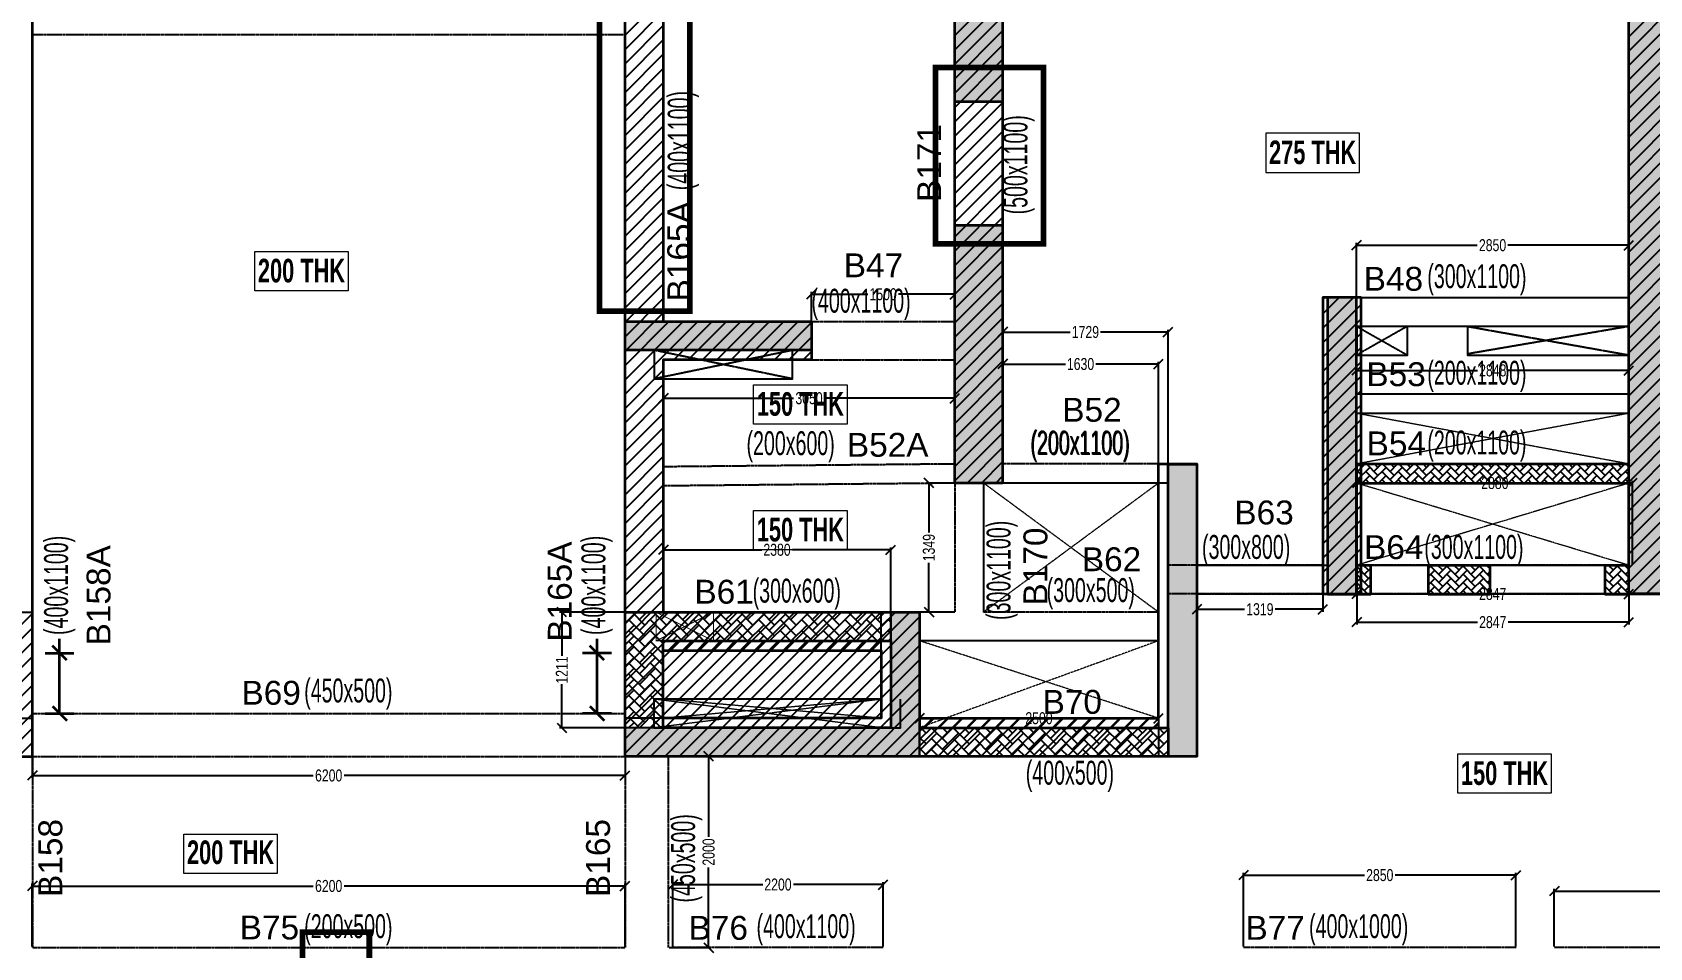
# Model space of a CAD drawing. Header units: millimetres. Extents: x 18542 to 87256, y 14692 to 73451.
# Drawn here: x 51640 to 68558, y 34012 to 43586 of the extents above; entities that cross this region are included whole.
import ezdxf
from ezdxf.enums import TextEntityAlignment as Align

# ---------------------------------------------------------------- set-up
doc = ezdxf.new("R2010")
doc.units = ezdxf.units.MM
doc.linetypes.add('HIDDEN', pattern=[0.375, 0.25, -0.125])
for name, color, linetype, lineweight in [('A-FLOR-IDEN', 11, 'Continuous', 9), ('A-HIDD-ABVE', 8, 'HIDDEN', 20), ('S-BEAM-IDEN', 2, 'Continuous', 9), ('S-COLS', 5, 'Continuous', 35)]:
    doc.layers.add(name, color=color, linetype=linetype, lineweight=lineweight)
for name, color, linetype in [('Beam Nos', 7, 'Continuous'), ('changes', 7, 'Continuous'), ('CUTOUT', 4, 'Continuous'), ('S-BEAM', 7, 'Continuous'), ('S-COL HATCH', 9, 'Continuous'), ('S-CUTOUT', 1, 'Continuous'), ('S-DIM', 7, 'Continuous')]:
    doc.layers.add(name, color=color, linetype=linetype)
doc.styles.add('SC-BBS1', font='SansSerif')
doc.styles.add('SOBHA', font='swisscl.ttf')
doc.styles.add('sobha.sed', font='swisscl.ttf')
doc.styles.add('Swis721 LtCn BT', font='swisscl.ttf', dxfattribs={"width": 0.9, "height": 233.355162})
doc.styles.add('Swis721 LtCn BT_B', font='', dxfattribs={"width": 0.9, "height": 246.918336})
doc.styles.get('Swis721 LtCn BT_B').set_extended_font_data('Swis721 LtCn BT', bold=True)
doc.dimstyles.new('S-100', dxfattribs={"dimscale": 100, "dimtxt": 2.5, "dimasz": 1.5, "dimexe": 1.5, "dimexo": 1.5, "dimgap": 0.1, "dimtad": 0, "dimdec": 0, "dimrnd": 0.0005, "dimzin": 0, "dimdsep": 46, "dimtxsty": 'SOBHA', "dimblk": 'OBLIQUE', "dimcen": 0.09, "dimclrd": 8, "dimclre": 8, "dimclrt": 6, "dimadec": 0, "dimazin": 0, "dimtfac": 1, "dimtdec": 0, "dimtofl": 0, "dimtmove": 0, "dimatfit": 3, "dimfxl": 1.5, "dimfxlon": 1, "dimtolj": 1, "dimtzin": 0, "dimlwd": -1, "dimlwe": -1, "dimarcsym": 0})
doc.dimstyles.new('S-50', dxfattribs={"dimscale": 50, "dimtxt": 2.5, "dimasz": 2, "dimexe": 0.5, "dimexo": 0.25, "dimgap": 0.25, "dimtad": 0, "dimdec": 0, "dimrnd": 0.0005, "dimzin": 0, "dimdsep": 46, "dimtxsty": 'sobha.sed', "dimblk": 'OBLIQUE', "dimcen": 0.09, "dimclrd": 8, "dimclre": 8, "dimclrt": 6, "dimadec": 0, "dimazin": 0, "dimtfac": 1, "dimtdec": 0, "dimtofl": 0, "dimtmove": 2, "dimatfit": 3, "dimfxl": 0.18, "dimtolj": 1, "dimtzin": 0, "dimlwd": -1, "dimlwe": -1, "dimarcsym": 0})
pattern_1 = [(45, (-31699446.87, 20890861.25), (-75.1300955, 75.1300955), [])]
pattern_2 = [(45, (-31802317.5, 20729084.55), (0, 113.13708499), [240, -80]), (135, (-31802260.93, 20729141.12), (9e-15, 113.13708499), [240, -80])]

# ---------------------------------------------------------------- blocks, each defined once
blk = doc.blocks.new('A$Cd226b1b4')
at = {"layer": 'S-COL HATCH', "transparency": 33554687}
h = blk.add_hatch(dxfattribs=at)
h.set_pattern_fill('ANSI31', color=256, scale=850)
h.set_pattern_definition(pattern_1)
h.paths.add_polyline_path([(35305, 10925), (32805, 10925), (32805, 12035), (30125, 12035), (30125, 14675), (31675, 14675), (31675, 15075), (30125, 15075), (30125, 21925), (29725, 21925), (29725, 10525), (35305, 10525)])
h = blk.add_hatch(dxfattribs=at)
h.set_pattern_fill('ANSI31', color=256, scale=850)
h.set_pattern_definition(pattern_1)
h.paths.add_polyline_path([(30125, 12035), (30125, 14675), (31675, 14675), (31675, 15075), (30125, 15075), (30125, 21925), (29725, 21925), (29725, 12035)])
h = blk.add_hatch(dxfattribs=at)
h.set_pattern_fill('ANSI31', color=256, scale=850)
h.set_pattern_definition(pattern_1)
h.paths.add_polyline_path([(33675, 13385), (33175, 13385), (33175, 21925), (33675, 21925)])
h = blk.add_hatch(dxfattribs=at)
h.set_pattern_fill('ANSI31', color=256, scale=850)
h.set_pattern_definition(pattern_1)
h.paths.add_polyline_path([(40725, 12225), (40225, 12225), (40225, 21925), (40725, 21925)])
h = blk.add_hatch(dxfattribs=at)
h.set_pattern_fill('ANSI31', color=256, scale=850)
h.set_pattern_definition(pattern_1)
h.paths.add_polyline_path([(37425, 15325), (37025, 15325), (37025, 12225), (37425, 12225)])
h = blk.add_hatch(dxfattribs=at)
h.set_pattern_fill('ANSI31', color=256, scale=850)
h.set_pattern_definition(pattern_1)
h.paths.add_polyline_path([(23125, 12035), (20445, 12035), (20445, 10925), (17945, 10925), (17945, 13585), (17545, 13585), (17545, 10525), (23525, 10525), (23525, 12035)])
h = blk.add_hatch(dxfattribs=at)
h.set_pattern_fill('ANSI31', color=256, scale=850)
h.set_pattern_definition(pattern_1)
h.paths.add_polyline_path([(23525, 10525), (23525, 10925), (23125, 10925), (20845, 10925), (20845, 11635), (20845, 12035), (20445, 12035), (20445, 10925), (20445, 10525)])
h = blk.add_hatch(dxfattribs=at)
h.set_pattern_fill('ANSI31', color=256, scale=850)
h.set_pattern_definition(pattern_1)
h.paths.add_polyline_path([(32805, 10525), (32805, 10925), (32805, 12035), (32405, 12035), (32405, 11635), (32405, 10925), (30125, 10925), (29725, 10925), (29725, 10525)])
h = blk.add_hatch(dxfattribs=at)
h.set_pattern_fill('ANSI31', color=256, scale=850)
h.set_pattern_definition([(45, (-31782264.16, 20890558.58), (-75.1300955, 75.1300955), [])])
h.paths.add_polyline_path([(30125, 11734), (32405, 11734), (32405, 11634), (30125, 11634)])
h = blk.add_hatch(dxfattribs=at)
h.set_pattern_fill('ANSI31', color=256, scale=850)
h.set_pattern_definition([(45, (-31779584.16, 20889749.29), (-75.1300955, 75.1300955), [])])
h.paths.add_polyline_path([(32805, 10925), (35305, 10925), (35305, 10824), (32805, 10824)])
at = {"layer": 'changes'}
for p, q in [((23125, 12035), (23525, 12035)), ((30125, 12035), (29725, 12035)), ((32405, 11635), (32405, 12035)), ((23125, 10925), (23525, 10925)), ((30125, 10925), (29725, 10925)), ((32805, 10925), (32805, 10525)), ((35305, 10925), (35305, 10525))]:
    blk.add_line(p, q, dxfattribs=at)
at = {"layer": 'S-COLS', "elevation": 0}
for points in [[(23525, 10525), (23525, 21925), (23125, 21925), (23125, 15075), (21575, 15075), (21575, 14675), (23125, 14675), (23125, 12035), (20445, 12035), (20445, 10925), (17945, 10925), (17945, 13585), (17545, 13585), (17545, 10525), (23525, 10525)], [(29725, 10525), (29725, 21925), (30125, 21925), (30125, 15075), (31675, 15075), (31675, 14675), (30125, 14675), (30125, 12035), (32805, 12035), (32805, 10925), (35305, 10925), (35305, 13585), (35705, 13585), (35705, 10525), (29725, 10525)]]:
    blk.add_lwpolyline(points, dxfattribs=at)
for points in [[(33675, 13385), (33175, 13385), (33175, 21925), (33675, 21925)], [(40725, 12225), (40225, 12225), (40225, 21925), (40725, 21925)], [(37425, 15325), (37025, 15325), (37025, 12225), (37425, 12225)], [(30125, 11635), (32405, 11635), (32405, 10925), (30125, 10925)]]:
    blk.add_lwpolyline(points, close=True, dxfattribs=at)
blk = doc.blocks.new('A$Cbe320e20')
at = {"layer": 'S-COL HATCH', "transparency": 33554687}
h = blk.add_hatch(color=256, dxfattribs=at)
h.dxf.hatch_style = 1
h.paths.add_polyline_path([(25804, 16200), (25304, 16200), (25304, 11650), (25804, 11650)])
h = blk.add_hatch(color=256, dxfattribs=at)
h.dxf.hatch_style = 1
h.paths.add_polyline_path([(32854, 16200), (32354, 16200), (32354, 6500), (32854, 6500)])
h = blk.add_hatch(color=256, dxfattribs=at)
h.dxf.hatch_style = 1
h.paths.add_polyline_path([(25304, 7660), (25804, 7660), (25804, 10360), (25304, 10360)])
h = blk.add_hatch(color=256, dxfattribs=at)
h.dxf.hatch_style = 1
h.paths.add_polyline_path([(29504, 9600), (29204, 9600), (29204, 6500), (29504, 6500)])
h = blk.add_hatch(color=256, dxfattribs=at)
h.dxf.hatch_style = 1
h.paths.add_polyline_path([(21854, 9350), (23804, 9350), (23804, 9050), (21854, 9050)])
h = blk.add_hatch(color=256, dxfattribs=at)
h.dxf.hatch_style = 1
h.paths.add_polyline_path([(27534, 7860), (27834, 7860), (27834, 4800), (27534, 4800), (27534, 5100)])
at = {"layer": 'S-COL HATCH'}
h = blk.add_hatch(dxfattribs=at)
h.set_pattern_fill('AR-HBONE', color=256, scale=15)
h.set_pattern_definition([(45, (-31365336.03, 20949949.553), (0, 84.85281374), [180, -60]), (135, (-31365293.6, 20949991.98), (7e-15, 84.85281374), [180, -60])])
h.paths.add_polyline_path([(29504, 7860), (29504, 7660), (32354, 7660), (32354, 7860)])
h = blk.add_hatch(dxfattribs=at)
h.set_pattern_fill('AR-HBONE', color=256, scale=15)
h.set_pattern_definition([(45, (-31364586.025, 20948789.55), (0, 84.85281374), [180, -60]), (135, (-31364543.6, 20948831.98), (7e-15, 84.85281374), [180, -60])])
h.paths.add_polyline_path([(29654, 6500), (29654, 6800), (29504, 6800), (29504, 6500)])
h = blk.add_hatch(dxfattribs=at)
h.set_pattern_fill('AR-HBONE', color=256, scale=15)
h.set_pattern_definition([(45, (-31365336.03, 20948789.553), (0, 84.85281374), [180, -60]), (135, (-31365293.6, 20948831.98), (7e-15, 84.85281374), [180, -60])])
h.paths.add_polyline_path([(30904, 6500), (30904, 6800), (30254, 6800), (30254, 6500)])
h = blk.add_hatch(dxfattribs=at)
h.set_pattern_fill('AR-HBONE', color=256, scale=15)
h.set_pattern_definition([(45, (-31367286.02, 20948789.55), (0, 84.85281374), [180, -60]), (135, (-31367243.596, 20948831.98), (7e-15, 84.85281374), [180, -60])])
h.paths.add_polyline_path([(32104, 6500), (32354, 6500), (32354, 6800), (32104, 6800)])
h = blk.add_hatch(dxfattribs=at)
h.set_pattern_fill('AR-HBONE', color=256, scale=20)
h.set_pattern_definition(pattern_2)
h.paths.add_polyline_path([(22254, 6010), (22254, 5100), (22254, 5100), (22254, 5100), (21854, 5100), (21854, 6310), (24634, 6310), (24634, 6010), (24634, 6010)])
at = {"layer": 'S-COL HATCH', "transparency": 33554687}
h = blk.add_hatch(color=256, dxfattribs=at)
h.dxf.hatch_style = 1
h.paths.add_polyline_path([(24934, 6310), (24634, 6310), (24634, 5100), (21854, 5100), (21854, 4800), (24934, 4800)])
at = {"layer": 'S-COL HATCH'}
h = blk.add_hatch(dxfattribs=at)
h.set_pattern_fill('AR-HBONE', color=256, scale=20)
h.set_pattern_definition(pattern_2)
h.paths.add_polyline_path([(24934, 5100), (24934, 4800), (27534, 4800), (27534, 5100)])
at = {"layer": 'changes'}
blk.add_line((21854, 5100), (21854, 4800), dxfattribs=at)
blk.add_lwpolyline([(24934, 6310), (24634, 6310), (24634, 5100), (21854, 5100), (21854, 4800), (24934, 4800)], close=True, dxfattribs=at)
at = {"layer": 'S-COL HATCH'}
blk.add_line((24634, 6010), (24634, 6310), dxfattribs=at)
at = {"layer": 'S-COLS'}
blk.add_line((27534, 5100), (27534, 4800), dxfattribs=at)
for points in [[(25804, 11650), (25304, 11650), (25304, 16200), (25804, 16200)], [(25804, 10360), (25804, 7660), (25304, 7660), (25304, 10360)], [(21854, 9350), (23804, 9350), (23804, 9050), (21854, 9050)], [(27834, 7860), (27834, 4800), (21854, 4800), (21854, 6310), (24934, 6310), (24934, 5100), (27534, 5100), (27534, 7860), (27834, 7860)], [(22254, 6010), (24634, 6010), (24634, 5100), (22254, 5100)]]:
    blk.add_lwpolyline(points, close=True, dxfattribs=at)
at = {"layer": 'S-COLS', "elevation": 0}
for points in [[(32854, 6500), (32354, 6500), (32354, 16200), (32854, 16200)], [(29504, 9600), (29204, 9600), (29204, 6500), (29504, 6500)], [(29504, 7660), (32354, 7660), (32354, 7860), (29504, 7860)], [(29504, 6500), (29654, 6500), (29654, 6800), (29504, 6800)], [(30254, 6500), (30904, 6500), (30904, 6800), (30254, 6800)], [(32104, 6500), (32354, 6500), (32354, 6800), (32104, 6800)]]:
    blk.add_lwpolyline(points, close=True, dxfattribs=at)
at = {"layer": 'S-CUTOUT', "const_width": 10}
blk.add_lwpolyline([(22179, 6310), (22779, 6310), (22779, 6010), (22179, 6010)], close=True, dxfattribs=at)
for points in [[(22179, 6310), (22779, 6010)], [(22779, 6310), (22179, 6010)]]:
    blk.add_lwpolyline(points, dxfattribs=at)
blk = doc.blocks.new('A$Cf6edaa24')
at = {"layer": 'CUTOUT', "color": 8, "linetype": 'HIDDEN'}
for p, q in [((34180, 3100), (34710, 2800)), ((34710, 3100), (34180, 2800)), ((35340, 3100), (37030, 2800)), ((37030, 3100), (35340, 2811)), ((28280, 2550), (26830, 2850)), ((28280, 2850), (26830, 2550))]:
    blk.add_line(p, q, dxfattribs=at)
at = {"layer": 'CUTOUT'}
for points in [[(34710, 3100), (34180, 3100), (34180, 2800), (34710, 2800)], [(37030, 3100), (35340, 3100), (35340, 2800), (37030, 2800)], [(28280, 2850), (26830, 2850), (26830, 2550), (28280, 2550)]]:
    blk.add_lwpolyline(points, close=True, dxfattribs=at)
blk = doc.blocks.new('_OBLIQUE')
at = {"color": 0, "linetype": 'ByBlock'}
blk.add_line((-0.5, -0.5), (0.5, 0.5), dxfattribs=at)
blk = doc.blocks.new('*D243')
at = {"layer": 'Defpoints', "color": 0, "transparency": 16777216}
for p in [(51236, 37093), (51926, 37093), (51536, 36461)]:
    blk.add_point(p, dxfattribs=at)
at = {"layer": 'S-COLS', "color": 8, "transparency": 16777216}
for p, q in [((51926, 37093), (51926, 37243)), ((51776, 37093), (52076, 37093)), ((51926, 36461), (51926, 37093)), ((51776, 36461), (52076, 36461))]:
    blk.add_line(p, q, dxfattribs=at)
at = {"layer": 'S-COLS', "color": 8, "transparency": 16777216, "xscale": 150, "yscale": 150, "zscale": 150}
for p, rotation in [((51926, 37093), 90), ((51926, 36461), 270)]:
    blk.add_blockref('_OBLIQUE', p, dxfattribs=dict(at, rotation=rotation))
at = {"layer": 'S-COLS', "color": 6, "transparency": 16777216, "insert": (51926, 37801), "char_height": 250, "attachment_point": 5, "rotation": 90, "style": 'SOBHA'}
blk.add_mtext('\\A1;{\\W0.8;\\C2;(400x1100)}', dxfattribs=at)
blk = doc.blocks.new('*D244')
at = {"layer": 'Defpoints', "color": 0, "transparency": 16777216}
for p in [(57547, 37093), (58236, 37093), (57936, 36461)]:
    blk.add_point(p, dxfattribs=at)
at = {"layer": 'S-COLS', "color": 8, "transparency": 16777216}
for p, q in [((57547, 37093), (57547, 37243)), ((57697, 37093), (57397, 37093)), ((57547, 36461), (57547, 37093)), ((57697, 36461), (57397, 36461))]:
    blk.add_line(p, q, dxfattribs=at)
at = {"layer": 'S-COLS', "color": 8, "transparency": 16777216, "xscale": 150, "yscale": 150, "zscale": 150}
for p, rotation in [((57547, 37093), 90), ((57547, 36461), 270)]:
    blk.add_blockref('_OBLIQUE', p, dxfattribs=dict(at, rotation=rotation))
at = {"layer": 'S-COLS', "color": 6, "transparency": 16777216, "insert": (57547, 37801), "char_height": 250, "attachment_point": 5, "rotation": 90, "style": 'SOBHA'}
blk.add_mtext('\\A1;{\\W0.8;\\C2;(400x1100)}', dxfattribs=at)
blk = doc.blocks.new('*D364')
at = {"layer": 'Defpoints', "color": 0, "transparency": 16777216}
for p in [(61290, 40846), (59790, 40562), (61290, 40562)]:
    blk.add_point(p, dxfattribs=at)
at = {"layer": 'S-DIM', "color": 8, "transparency": 16777216}
for p, q in [((59790, 40574), (59790, 40871)), ((59790, 40846), (60381, 40846)), ((61290, 40846), (60700, 40846)), ((61290, 40574), (61290, 40871))]:
    blk.add_line(p, q, dxfattribs=at)
at = {"layer": 'S-DIM', "color": 8, "transparency": 16777216, "xscale": 100, "yscale": 100, "zscale": 100, "rotation": 180}
blk.add_blockref('_OBLIQUE', (59790, 40846), dxfattribs=at)
at = {"layer": 'S-DIM', "color": 8, "transparency": 16777216, "xscale": 100, "yscale": 100, "zscale": 100}
blk.add_blockref('_OBLIQUE', (61290, 40846), dxfattribs=at)
at = {"layer": 'S-DIM', "color": 6, "transparency": 16777216, "insert": (60540, 40846), "char_height": 125, "attachment_point": 5, "style": 'sobha.sed'}
blk.add_mtext('\\A1;1500', dxfattribs=at)
blk = doc.blocks.new('*D365')
at = {"layer": 'Defpoints', "color": 0, "transparency": 16777216}
for p in [(68340, 41359), (65490, 40811, 0), (68340, 40811, 0)]:
    blk.add_point(p, dxfattribs=at)
at = {"layer": 'S-DIM', "color": 8, "transparency": 16777216}
for p, q in [((65490, 40824), (65490, 41384)), ((65490, 41359), (66755, 41359)), ((68340, 41359), (67076, 41359)), ((68340, 40823), (68340, 41384))]:
    blk.add_line(p, q, dxfattribs=at)
at = {"layer": 'S-DIM', "color": 8, "transparency": 16777216, "xscale": 100, "yscale": 100, "zscale": 100, "rotation": 180}
blk.add_blockref('_OBLIQUE', (65490, 41359), dxfattribs=at)
at = {"layer": 'S-DIM', "color": 8, "transparency": 16777216, "xscale": 100, "yscale": 100, "zscale": 100}
blk.add_blockref('_OBLIQUE', (68340, 41359), dxfattribs=at)
at = {"layer": 'S-DIM', "color": 6, "transparency": 16777216, "insert": (66915, 41359), "char_height": 125, "attachment_point": 5, "style": 'sobha.sed'}
blk.add_mtext('\\A1;2850', dxfattribs=at)
blk = doc.blocks.new('*D370')
at = {"layer": 'Defpoints', "color": 0, "transparency": 16777216}
for p in [(61290, 39758), (58240, 38841), (61290, 38871)]:
    blk.add_point(p, dxfattribs=at)
at = {"layer": 'S-DIM', "color": 8, "transparency": 16777216}
for p, q in [((58240, 38854), (58240, 39783)), ((58240, 39758), (59604, 39758)), ((61290, 39758), (59926, 39758)), ((61290, 38883), (61290, 39783))]:
    blk.add_line(p, q, dxfattribs=at)
at = {"layer": 'S-DIM', "color": 8, "transparency": 16777216, "xscale": 100, "yscale": 100, "zscale": 100, "rotation": 180}
blk.add_blockref('_OBLIQUE', (58240, 39758), dxfattribs=at)
at = {"layer": 'S-DIM', "color": 8, "transparency": 16777216, "xscale": 100, "yscale": 100, "zscale": 100}
blk.add_blockref('_OBLIQUE', (61290, 39758), dxfattribs=at)
at = {"layer": 'S-DIM', "color": 6, "transparency": 16777216, "insert": (59765, 39758), "char_height": 125, "attachment_point": 5, "style": 'sobha.sed'}
blk.add_mtext('\\A1;3050', dxfattribs=at)
blk = doc.blocks.new('*D371')
at = {"layer": 'Defpoints', "color": 0, "transparency": 16777216}
for p in [(61790, 40116), (61790, 38872), (63420, 38872)]:
    blk.add_point(p, dxfattribs=at)
at = {"layer": 'S-DIM', "color": 8, "transparency": 16777216}
for p, q in [((61790, 38884), (61790, 40141)), ((61790, 40116), (62446, 40116)), ((63420, 40116), (62765, 40116)), ((63420, 38884), (63420, 40141))]:
    blk.add_line(p, q, dxfattribs=at)
at = {"layer": 'S-DIM', "color": 8, "transparency": 16777216, "xscale": 100, "yscale": 100, "zscale": 100, "rotation": 180}
blk.add_blockref('_OBLIQUE', (61790, 40116), dxfattribs=at)
at = {"layer": 'S-DIM', "color": 8, "transparency": 16777216, "xscale": 100, "yscale": 100, "zscale": 100}
blk.add_blockref('_OBLIQUE', (63420, 40116), dxfattribs=at)
at = {"layer": 'S-DIM', "color": 6, "transparency": 16777216, "insert": (62605, 40116), "char_height": 125, "attachment_point": 5, "style": 'sobha.sed'}
blk.add_mtext('\\A1;1630', dxfattribs=at)
blk = doc.blocks.new('*D307')
at = {"layer": 'Defpoints', "color": 0, "transparency": 16777216}
for p in [(65493, 39601), (68340, 39601), (68340, 37711)]:
    blk.add_point(p, dxfattribs=at)
at = {"layer": 'S-DIM', "color": 8, "transparency": 16777216}
for p, q in [((65493, 39588), (65493, 37686)), ((68340, 39588), (68340, 37686)), ((65493, 37711), (66756, 37711)), ((68340, 37711), (67077, 37711))]:
    blk.add_line(p, q, dxfattribs=at)
at = {"layer": 'S-DIM', "color": 8, "transparency": 16777216, "xscale": 100, "yscale": 100, "zscale": 100, "rotation": 180}
blk.add_blockref('_OBLIQUE', (65493, 37711), dxfattribs=at)
at = {"layer": 'S-DIM', "color": 8, "transparency": 16777216, "xscale": 100, "yscale": 100, "zscale": 100}
blk.add_blockref('_OBLIQUE', (68340, 37711), dxfattribs=at)
at = {"layer": 'S-DIM', "color": 6, "transparency": 16777216, "insert": (66917, 37711), "char_height": 125, "attachment_point": 5, "style": 'sobha.sed'}
blk.add_mtext('\\A1;2847', dxfattribs=at)
blk = doc.blocks.new('*D308')
at = {"layer": 'Defpoints', "color": 0, "transparency": 16777216}
for p in [(65493, 39601), (68340, 39601), (68340, 37711)]:
    blk.add_point(p, dxfattribs=at)
at = {"layer": 'S-DIM', "color": 8, "transparency": 16777216}
for p, q in [((65493, 39588), (65493, 37686)), ((68340, 39588), (68340, 37686)), ((65493, 37711), (66756, 37711)), ((68340, 37711), (67077, 37711))]:
    blk.add_line(p, q, dxfattribs=at)
at = {"layer": 'S-DIM', "color": 8, "transparency": 16777216, "xscale": 100, "yscale": 100, "zscale": 100, "rotation": 180}
blk.add_blockref('_OBLIQUE', (65493, 37711), dxfattribs=at)
at = {"layer": 'S-DIM', "color": 8, "transparency": 16777216, "xscale": 100, "yscale": 100, "zscale": 100}
blk.add_blockref('_OBLIQUE', (68340, 37711), dxfattribs=at)
at = {"layer": 'S-DIM', "color": 6, "transparency": 16777216, "insert": (66917, 37711), "char_height": 125, "attachment_point": 5, "style": 'sobha.sed'}
blk.add_mtext('\\A1;2847', dxfattribs=at)
blk = doc.blocks.new('*D309')
at = {"layer": 'Defpoints', "color": 0, "transparency": 16777216}
for p in [(68341, 40049), (65493, 39601), (68341, 39601, 0)]:
    blk.add_point(p, dxfattribs=at)
at = {"layer": 'S-DIM', "color": 8, "transparency": 16777216}
for p, q in [((65493, 39613), (65493, 40074)), ((65493, 40049), (66756, 40049)), ((68341, 40049), (67078, 40049)), ((68341, 39613), (68341, 40074))]:
    blk.add_line(p, q, dxfattribs=at)
at = {"layer": 'S-DIM', "color": 8, "transparency": 16777216, "xscale": 100, "yscale": 100, "zscale": 100, "rotation": 180}
blk.add_blockref('_OBLIQUE', (65493, 40049), dxfattribs=at)
at = {"layer": 'S-DIM', "color": 8, "transparency": 16777216, "xscale": 100, "yscale": 100, "zscale": 100}
blk.add_blockref('_OBLIQUE', (68341, 40049), dxfattribs=at)
at = {"layer": 'S-DIM', "color": 6, "transparency": 16777216, "insert": (66917, 40049), "char_height": 125, "attachment_point": 5, "style": 'sobha.sed'}
blk.add_mtext('\\A1;2848', dxfattribs=at)
blk = doc.blocks.new('*D310')
at = {"layer": 'Defpoints', "color": 0, "transparency": 16777216}
for p in [(61791, 40451), (61791, 38871), (63520, 38871)]:
    blk.add_point(p, dxfattribs=at)
at = {"layer": 'S-DIM', "color": 8, "transparency": 16777216}
for p, q in [((61791, 38883), (61791, 40476)), ((61791, 40451), (62496, 40451)), ((63520, 40451), (62815, 40451)), ((63520, 38883), (63520, 40476))]:
    blk.add_line(p, q, dxfattribs=at)
at = {"layer": 'S-DIM', "color": 8, "transparency": 16777216, "xscale": 100, "yscale": 100, "zscale": 100, "rotation": 180}
blk.add_blockref('_OBLIQUE', (61791, 40451), dxfattribs=at)
at = {"layer": 'S-DIM', "color": 8, "transparency": 16777216, "xscale": 100, "yscale": 100, "zscale": 100}
blk.add_blockref('_OBLIQUE', (63520, 40451), dxfattribs=at)
at = {"layer": 'S-DIM', "color": 6, "transparency": 16777216, "insert": (62656, 40451), "char_height": 125, "attachment_point": 5, "style": 'sobha.sed'}
blk.add_mtext('\\A1;1729', dxfattribs=at)
blk = doc.blocks.new('*D313')
at = {"layer": 'Defpoints', "color": 0, "transparency": 16777216}
for p in [(60620, 38173), (58240, 37521), (60620, 37521)]:
    blk.add_point(p, dxfattribs=at)
at = {"layer": 'S-DIM', "color": 8, "transparency": 16777216}
for p, q in [((58240, 37534), (58240, 38198)), ((58240, 38173), (59270, 38173)), ((60620, 38173), (59591, 38173)), ((60620, 37533), (60620, 38198))]:
    blk.add_line(p, q, dxfattribs=at)
at = {"layer": 'S-DIM', "color": 8, "transparency": 16777216, "xscale": 100, "yscale": 100, "zscale": 100, "rotation": 180}
blk.add_blockref('_OBLIQUE', (58240, 38173), dxfattribs=at)
at = {"layer": 'S-DIM', "color": 8, "transparency": 16777216, "xscale": 100, "yscale": 100, "zscale": 100}
blk.add_blockref('_OBLIQUE', (60620, 38173), dxfattribs=at)
at = {"layer": 'S-DIM', "color": 6, "transparency": 16777216, "insert": (59430, 38173), "char_height": 125, "attachment_point": 5, "style": 'sobha.sed'}
blk.add_mtext('\\A1;2380', dxfattribs=at)
blk = doc.blocks.new('*D314')
at = {"layer": 'Defpoints', "color": 0, "transparency": 16777216}
for p in [(68379, 38871), (65499, 38011, 0), (68379, 38011, 0)]:
    blk.add_point(p, dxfattribs=at)
at = {"layer": 'S-DIM', "color": 8, "transparency": 16777216}
for p, q in [((65499, 38023), (65499, 38896)), ((65499, 38871), (66778, 38871)), ((68379, 38871), (67100, 38871)), ((68379, 38023), (68379, 38896))]:
    blk.add_line(p, q, dxfattribs=at)
at = {"layer": 'S-DIM', "color": 8, "transparency": 16777216, "xscale": 100, "yscale": 100, "zscale": 100, "rotation": 180}
blk.add_blockref('_OBLIQUE', (65499, 38871), dxfattribs=at)
at = {"layer": 'S-DIM', "color": 8, "transparency": 16777216, "xscale": 100, "yscale": 100, "zscale": 100}
blk.add_blockref('_OBLIQUE', (68379, 38871), dxfattribs=at)
at = {"layer": 'S-DIM', "color": 6, "transparency": 16777216, "insert": (66939, 38871), "char_height": 125, "attachment_point": 5, "style": 'sobha.sed'}
blk.add_mtext('\\A1;2880', dxfattribs=at)
blk = doc.blocks.new('*D315')
at = {"layer": 'Defpoints', "color": 0, "transparency": 16777216}
for p in [(60920, 37222), (63420, 37222), (63420, 36411)]:
    blk.add_point(p, dxfattribs=at)
at = {"layer": 'S-DIM', "color": 8, "transparency": 16777216}
for p, q in [((60920, 37209), (60920, 36386)), ((63420, 37209), (63420, 36386)), ((60920, 36411), (62010, 36411)), ((63420, 36411), (62331, 36411))]:
    blk.add_line(p, q, dxfattribs=at)
at = {"layer": 'S-DIM', "color": 8, "transparency": 16777216, "xscale": 100, "yscale": 100, "zscale": 100, "rotation": 180}
blk.add_blockref('_OBLIQUE', (60920, 36411), dxfattribs=at)
at = {"layer": 'S-DIM', "color": 8, "transparency": 16777216, "xscale": 100, "yscale": 100, "zscale": 100}
blk.add_blockref('_OBLIQUE', (63420, 36411), dxfattribs=at)
at = {"layer": 'S-DIM', "color": 6, "transparency": 16777216, "insert": (62170, 36411), "char_height": 125, "attachment_point": 5, "style": 'sobha.sed'}
blk.add_mtext('\\A1;2500', dxfattribs=at)
blk = doc.blocks.new('*D249')
at = {"layer": 'Defpoints', "color": 0, "transparency": 16777216}
for p in [(63821, 38011), (65140, 38011), (65140, 37551)]:
    blk.add_point(p, dxfattribs=at)
at = {"layer": 'S-DIM', "color": 8, "transparency": 16777216}
for p, q in [((63821, 37998), (63821, 37526)), ((65140, 37998), (65140, 37526)), ((63821, 37551), (64321, 37551)), ((65140, 37551), (64640, 37551))]:
    blk.add_line(p, q, dxfattribs=at)
at = {"layer": 'S-DIM', "color": 8, "transparency": 16777216, "xscale": 100, "yscale": 100, "zscale": 100, "rotation": 180}
blk.add_blockref('_OBLIQUE', (63821, 37551), dxfattribs=at)
at = {"layer": 'S-DIM', "color": 8, "transparency": 16777216, "xscale": 100, "yscale": 100, "zscale": 100}
blk.add_blockref('_OBLIQUE', (65140, 37551), dxfattribs=at)
at = {"layer": 'S-DIM', "color": 6, "transparency": 16777216, "insert": (64481, 37551), "char_height": 125, "attachment_point": 5, "style": 'sobha.sed'}
blk.add_mtext('\\A1;1319', dxfattribs=at)
blk = doc.blocks.new('*D250')
at = {"layer": 'Defpoints', "color": 0, "transparency": 16777216}
for p in [(65494, 37711, 0), (68340, 37711), (68340, 37416)]:
    blk.add_point(p, dxfattribs=at)
at = {"layer": 'S-DIM', "color": 8, "transparency": 16777216}
for p, q in [((65494, 37698), (65494, 37391)), ((68340, 37699), (68340, 37391)), ((65494, 37416), (66757, 37416)), ((68340, 37416), (67077, 37416))]:
    blk.add_line(p, q, dxfattribs=at)
at = {"layer": 'S-DIM', "color": 8, "transparency": 16777216, "xscale": 100, "yscale": 100, "zscale": 100, "rotation": 180}
blk.add_blockref('_OBLIQUE', (65494, 37416), dxfattribs=at)
at = {"layer": 'S-DIM', "color": 8, "transparency": 16777216, "xscale": 100, "yscale": 100, "zscale": 100}
blk.add_blockref('_OBLIQUE', (68340, 37416), dxfattribs=at)
at = {"layer": 'S-DIM', "color": 6, "transparency": 16777216, "insert": (66917, 37416), "char_height": 125, "attachment_point": 5, "style": 'sobha.sed'}
blk.add_mtext('\\A1;2847', dxfattribs=at)
blk = doc.blocks.new('*D316')
at = {"layer": 'Defpoints', "color": 0, "transparency": 16777216}
for p in [(51640, 36012), (57840, 36012), (57840, 35812)]:
    blk.add_point(p, dxfattribs=at)
at = {"layer": 'S-DIM', "color": 8, "transparency": 16777216}
for p, q in [((51640, 35999), (51640, 35787)), ((57840, 35999), (57840, 35787)), ((51640, 35812), (54579, 35812)), ((57840, 35812), (54901, 35812))]:
    blk.add_line(p, q, dxfattribs=at)
at = {"layer": 'S-DIM', "color": 8, "transparency": 16777216, "xscale": 100, "yscale": 100, "zscale": 100, "rotation": 180}
blk.add_blockref('_OBLIQUE', (51640, 35812), dxfattribs=at)
at = {"layer": 'S-DIM', "color": 8, "transparency": 16777216, "xscale": 100, "yscale": 100, "zscale": 100}
blk.add_blockref('_OBLIQUE', (57840, 35812), dxfattribs=at)
at = {"layer": 'S-DIM', "color": 6, "transparency": 16777216, "insert": (54740, 35812), "char_height": 125, "attachment_point": 5, "style": 'sobha.sed'}
blk.add_mtext('\\A1;6200', dxfattribs=at)
blk = doc.blocks.new('*D318')
at = {"layer": 'Defpoints', "color": 0, "transparency": 16777216}
for p in [(57840, 34656), (51640, 34012), (57840, 34012)]:
    blk.add_point(p, dxfattribs=at)
at = {"layer": 'S-DIM', "color": 8, "transparency": 16777216}
for p, q in [((51640, 34024), (51640, 34681)), ((51640, 34656), (54579, 34656)), ((57840, 34656), (54901, 34656)), ((57840, 34024), (57840, 34681))]:
    blk.add_line(p, q, dxfattribs=at)
at = {"layer": 'S-DIM', "color": 8, "transparency": 16777216, "xscale": 100, "yscale": 100, "zscale": 100, "rotation": 180}
blk.add_blockref('_OBLIQUE', (51640, 34656), dxfattribs=at)
at = {"layer": 'S-DIM', "color": 8, "transparency": 16777216, "xscale": 100, "yscale": 100, "zscale": 100}
blk.add_blockref('_OBLIQUE', (57840, 34656), dxfattribs=at)
at = {"layer": 'S-DIM', "color": 6, "transparency": 16777216, "insert": (54740, 34656), "char_height": 125, "attachment_point": 5, "style": 'sobha.sed'}
blk.add_mtext('\\A1;6200', dxfattribs=at)
blk = doc.blocks.new('*D319')
at = {"layer": 'Defpoints', "color": 0, "transparency": 16777216}
for p in [(58290, 36012), (58290, 34012), (58715, 34012)]:
    blk.add_point(p, dxfattribs=at)
at = {"layer": 'S-DIM', "color": 8, "transparency": 16777216}
for p, q in [((58303, 36012), (58740, 36012)), ((58715, 36012), (58715, 35172)), ((58715, 34012), (58715, 34851)), ((58303, 34012), (58740, 34012))]:
    blk.add_line(p, q, dxfattribs=at)
at = {"layer": 'S-DIM', "color": 8, "transparency": 16777216, "xscale": 100, "yscale": 100, "zscale": 100}
for p, rotation in [((58715, 36012), 90), ((58715, 34012), 270)]:
    blk.add_blockref('_OBLIQUE', p, dxfattribs=dict(at, rotation=rotation))
at = {"layer": 'S-DIM', "color": 6, "transparency": 16777216, "insert": (58715, 35012), "char_height": 125, "attachment_point": 5, "rotation": 90, "style": 'sobha.sed'}
blk.add_mtext('\\A1;2000', dxfattribs=at)
blk = doc.blocks.new('*D259')
at = {"layer": 'Defpoints', "color": 0, "transparency": 16777216}
for p in [(60540, 34671), (58340, 34011), (60540, 34011)]:
    blk.add_point(p, dxfattribs=at)
at = {"layer": 'S-DIM', "color": 8, "transparency": 16777216}
for p, q in [((58340, 34023), (58340, 34696)), ((60540, 34023), (60540, 34696)), ((58340, 34671), (59280, 34671)), ((60540, 34671), (59601, 34671))]:
    blk.add_line(p, q, dxfattribs=at)
at = {"layer": 'S-DIM', "color": 8, "transparency": 16777216, "xscale": 100, "yscale": 100, "zscale": 100, "rotation": 180}
blk.add_blockref('_OBLIQUE', (58340, 34671), dxfattribs=at)
at = {"layer": 'S-DIM', "color": 8, "transparency": 16777216, "xscale": 100, "yscale": 100, "zscale": 100}
blk.add_blockref('_OBLIQUE', (60540, 34671), dxfattribs=at)
at = {"layer": 'S-DIM', "color": 6, "transparency": 16777216, "insert": (59440, 34671), "char_height": 125, "attachment_point": 5, "style": 'sobha.sed'}
blk.add_mtext('\\A1;2200', dxfattribs=at)
blk = doc.blocks.new('*D260')
at = {"layer": 'Defpoints', "color": 0, "transparency": 16777216}
for p in [(67160, 34770), (64310, 34011), (67160, 34011)]:
    blk.add_point(p, dxfattribs=at)
at = {"layer": 'S-DIM', "color": 8, "transparency": 16777216}
for p, q in [((64310, 34023), (64310, 34795)), ((64310, 34770), (65575, 34770)), ((67160, 34770), (65896, 34770)), ((67160, 34023), (67160, 34795))]:
    blk.add_line(p, q, dxfattribs=at)
at = {"layer": 'S-DIM', "color": 8, "transparency": 16777216, "xscale": 100, "yscale": 100, "zscale": 100, "rotation": 180}
blk.add_blockref('_OBLIQUE', (64310, 34770), dxfattribs=at)
at = {"layer": 'S-DIM', "color": 8, "transparency": 16777216, "xscale": 100, "yscale": 100, "zscale": 100}
blk.add_blockref('_OBLIQUE', (67160, 34770), dxfattribs=at)
at = {"layer": 'S-DIM', "color": 6, "transparency": 16777216, "insert": (65735, 34770), "char_height": 125, "attachment_point": 5, "style": 'sobha.sed'}
blk.add_mtext('\\A1;2850', dxfattribs=at)
blk = doc.blocks.new('*D261')
at = {"layer": 'Defpoints', "color": 0, "transparency": 16777216}
for p in [(73495, 34602), (67560, 34012), (73495, 34011)]:
    blk.add_point(p, dxfattribs=at)
at = {"layer": 'S-DIM', "color": 8, "transparency": 16777216}
for p, q in [((67560, 34024), (67560, 34627)), ((67560, 34602), (70366, 34602)), ((73495, 34602), (70689, 34602)), ((73495, 34024), (73495, 34627))]:
    blk.add_line(p, q, dxfattribs=at)
at = {"layer": 'S-DIM', "color": 8, "transparency": 16777216, "xscale": 100, "yscale": 100, "zscale": 100, "rotation": 180}
blk.add_blockref('_OBLIQUE', (67560, 34602), dxfattribs=at)
at = {"layer": 'S-DIM', "color": 8, "transparency": 16777216, "xscale": 100, "yscale": 100, "zscale": 100}
blk.add_blockref('_OBLIQUE', (73495, 34602), dxfattribs=at)
at = {"layer": 'S-DIM', "color": 6, "transparency": 16777216, "insert": (70528, 34602), "char_height": 125, "attachment_point": 5, "style": 'sobha.sed'}
blk.add_mtext('\\A1;5934', dxfattribs=at)
blk = doc.blocks.new('*D392')
at = {"layer": 'Defpoints', "color": 0, "transparency": 16777216}
for p in [(57179, 37521), (57840, 37521), (57840, 36311)]:
    blk.add_point(p, dxfattribs=at)
at = {"layer": 'S-DIM', "color": 8, "transparency": 16777216}
for p, q in [((57828, 37521), (57154, 37521)), ((57179, 37521), (57179, 37064)), ((57179, 36311), (57179, 36768)), ((57828, 36311), (57154, 36311))]:
    blk.add_line(p, q, dxfattribs=at)
at = {"layer": 'S-DIM', "color": 8, "transparency": 16777216, "xscale": 100, "yscale": 100, "zscale": 100}
for p, rotation in [((57179, 37521), 90), ((57179, 36311), 270)]:
    blk.add_blockref('_OBLIQUE', p, dxfattribs=dict(at, rotation=rotation))
at = {"layer": 'S-DIM', "color": 6, "transparency": 16777216, "insert": (57179, 36916), "char_height": 125, "attachment_point": 5, "rotation": 90, "style": 'sobha.sed'}
blk.add_mtext('\\A1;1211', dxfattribs=at)
blk = doc.blocks.new('*D399')
at = {"layer": 'Defpoints', "color": 0, "transparency": 16777216}
for p in [(61019, 38871), (61290, 38871), (61290, 37522)]:
    blk.add_point(p, dxfattribs=at)
at = {"layer": 'S-DIM', "color": 8, "transparency": 16777216}
for p, q in [((61278, 38871), (60994, 38871)), ((61019, 38871), (61019, 38356)), ((61019, 37522), (61019, 38037)), ((61278, 37522), (60994, 37522))]:
    blk.add_line(p, q, dxfattribs=at)
at = {"layer": 'S-DIM', "color": 8, "transparency": 16777216, "xscale": 100, "yscale": 100, "zscale": 100}
for p, rotation in [((61019, 38871), 90), ((61019, 37522), 270)]:
    blk.add_blockref('_OBLIQUE', p, dxfattribs=dict(at, rotation=rotation))
at = {"layer": 'S-DIM', "color": 6, "transparency": 16777216, "insert": (61019, 38196), "char_height": 125, "attachment_point": 5, "rotation": 90, "style": 'sobha.sed'}
blk.add_mtext('\\A1;1349', dxfattribs=at)

msp = doc.modelspace()

# ---------------------------------------------------------------- linework, layer by layer
at = {"color": 2, "const_width": 60}
for points in [[(57571.9, 43846.1), (58517.7, 43846.1), (58517.7, 40670.1), (57571.9, 40670.1)], [(61087.3, 43218.8), (62216.3, 43218.8), (62216.3, 41373.5), (61087.3, 41373.5)]]:
    msp.add_lwpolyline(points, close=True, dxfattribs=at)
at = {"color": 1, "const_width": 60}
msp.add_lwpolyline([(54466.6, 34172.3), (55165.1, 34172.3), (55165.1, 28441.1), (54466.6, 28441.1)], close=True, dxfattribs=at)
at = {"layer": 'A-FLOR-IDEN', "color": 8, "elevation": 0, "flags": 128}
for points in [[(64544.2, 42532.6), (64544.2, 42120.8), (65521.7, 42120.8), (65521.7, 42532.6)], [(60163.1, 39900.3), (60163.1, 39488.5), (59185.6, 39488.5), (59185.6, 39900.3)], [(60163.1, 38585.8), (60163.1, 38173.9), (59185.6, 38173.9), (59185.6, 38585.8)], [(67528.8, 36038.7), (67528.8, 35626.9), (66551.3, 35626.9), (66551.3, 36038.7)], [(54202.7, 35197.6), (54202.7, 34785.8), (53225.2, 34785.8), (53225.2, 35197.6)]]:
    msp.add_lwpolyline(points, close=True, dxfattribs=at)
at = {"layer": 'A-FLOR-IDEN', "color": 8, "flags": 128}
msp.add_lwpolyline([(54944.1, 41295.4), (54944.1, 40883.5), (53966.6, 40883.5), (53966.6, 41295.4)], close=True, dxfattribs=at)
at = {"layer": 'A-HIDD-ABVE', "linetype": 'HIDDEN'}
for p, q in [((65491.2, 40510.8), (65491.2, 40510.8)), ((68341.2, 39600.8, 0), (65543, 39080.4)), ((68341.2, 39070.8, 0), (65543, 39591.1)), ((63420.4, 38871.5), (61590.4, 37521.5)), ((63420.4, 37521.5), (61590.4, 38871.5)), ((68341.2, 38870.8, 0), (65491.2, 38010.8, 0)), ((68341.2, 38010.8, 0), (65491.2, 38870.8)), ((63420.4, 37221.5), (60920.4, 36311.5)), ((63420.4, 36411.5), (60920.4, 37221.5)), ((60523, 36610.9), (58141.2, 36310.8)), ((60523, 36310.8), (58141.2, 36610.9)), ((60520.4, 36611.7), (58240.4, 36411.5)), ((60520.4, 36411.5), (58240.4, 36611.7))]:
    msp.add_line(p, q, dxfattribs=at)
at = {"layer": 'S-BEAM', "linetype": 'HIDDEN'}
for p, q in [((57840.4, 43561.5), (51640.4, 43561.5)), ((59790.4, 40561.5), (61290.4, 40561.5)), ((59790.4, 40161.5), (61290.4, 40161.5)), ((61288.4, 39070.8), (58238.4, 39041.5)), ((63420.4, 39071.5), (61790.4, 39071.5)), ((61290.4, 38870.8), (58240.4, 38841.5)), ((61290.4, 38871.5), (61290.4, 37521.5)), ((65140.4, 38011.6), (63520.4, 38011.6)), ((65140.4, 38011.6), (63820.4, 38011.6)), ((68340.4, 38011.6, 0), (65540.4, 38011.6, 0)), ((68340.4, 38011.6), (65540.4, 38011.6)), ((65140.4, 37711.6), (63520.4, 37711.6)), ((65191.2, 37710.8), (63821.2, 37710.8)), ((68341.2, 37710.8, 0), (65491.2, 37710.8, 0)), ((71190.4, 37711.6), (65540.4, 37711.6)), ((61290.4, 37521.5), (60920.4, 37521.5)), ((63420.4, 37521.5), (61590.4, 37521.5)), ((51640.4, 36461.5), (57840.4, 36461.5)), ((51640.4, 36011.5), (51640.4, 34011.5)), ((51640.4, 36011.5), (57840.4, 36011.5)), ((57840.4, 36011.5), (57840.4, 34011.5)), ((58290.4, 36011.5), (58290.4, 34011.5)), ((51640.4, 34011.5), (57840.4, 34011.5)), ((60540.3, 34011.5), (58340.4, 34011.5)), ((67160.4, 34011.5), (64310.4, 34011.5)), ((70410.4, 34011.5), (67560.4, 34011.5))]:
    msp.add_line(p, q, dxfattribs=at)
at = {"layer": 'S-BEAM'}
for p, q in [((61291.2, 42860.8), (61291.2, 41570.8)), ((61791.2, 42860.8), (61791.2, 41570.8)), ((65491.2, 40810.8, 0), (68341.2, 40810.8, 0)), ((65491.2, 40510.8, 0), (65491.2, 40510.8, 0)), ((68341.2, 40510.8, 0), (65493, 40510.8, 0)), ((68341.2, 39800.8), (65493, 39800.8)), ((68341.2, 39600.8), (65493, 39600.8)), ((68341.2, 39070.8, 0), (65493, 39070.8, 0)), ((61590.4, 38871.5), (61590.4, 37521.5)), ((63420.4, 38871.5), (61790.4, 38871.5)), ((63521.2, 38870.8), (61791.2, 38870.8)), ((68341.2, 38870.8, 0), (65493, 38870.8)), ((65191.2, 38010.8), (63821.2, 38010.8)), ((68341.2, 38010.8), (65491.2, 38010.8, 0)), ((63420.4, 37221.5), (60920.4, 37221.5))]:
    msp.add_line(p, q, dxfattribs=at)
at = {"layer": 'S-BEAM', "elevation": 0}
msp.add_lwpolyline([(60523, 36610.9), (58141.2, 36610.9), (58141.2, 36310.8), (60721.2, 36310.8), (60721.2, 36610.9)], dxfattribs=at)
msp.add_lwpolyline([(58240.4, 36411.5), (60520.4, 36411.5), (60520.4, 36611.7), (58240.4, 36611.7)], close=True, dxfattribs=at)

# ---------------------------------------------------------------- block references
at = {"layer": 'Beam Nos'}
msp.add_blockref('A$Cf6edaa24', (31313.6, 37410.7), dxfattribs=at)
at = {"layer": 'changes'}
msp.add_blockref('A$Cd226b1b4', (28115.4, 25486.3), dxfattribs=at)
at = {"layer": 'S-COLS'}
msp.add_blockref('A$Cbe320e20', (35986, 31210.8), dxfattribs=at)

# ---------------------------------------------------------------- texts
at = {"layer": 'A-FLOR-IDEN', "color": 1, "char_height": 246.92, "width": 1155, "attachment_point": 2, "line_spacing_factor": 0.964267, "style": 'Swis721 LtCn BT_B'}
for s, insert in [('275 THK', (65032.9, 42454.5)), ('200 THK', (54455.4, 41217.3)), ('150 THK', (59674.4, 39822.3)), ('150 THK', (59674.4, 38507.7)), ('150 THK', (67040, 35960.7)), ('200 THK', (53714, 35132.9))]:
    msp.add_mtext(s, dxfattribs=dict(at, insert=insert))
at = {"layer": 'Beam Nos', "color": 3, "style": 'SC-BBS1'}
for s, p in [('B171', (61221.5, 42219.9)), ('B165A', (58607.1, 41295.6, 0)), ('B165A', (57357.3, 37736.5, 0)), ('B170', (62332.8, 37998.2)), ('B158A', (52532.6, 37697.7, 0)), ('B158', (52028.3, 34949.4, 0)), ('B165', (57757.5, 34949.2, 0))]:
    msp.add_text(s, height=250, rotation=90, dxfattribs=at).set_placement(p, align=Align.BOTTOM_CENTER)
for s, p in [('B47', (60438.7, 40949.5)), ('B48', (65877.7, 40808)), ('B53', (65905.5, 39810.2)), ('B52', (62724.5, 39437.8)), ('B52A', (60587.8, 39071.5)), ('B54', (65907.8, 39086.3)), ('B63', (64524.5, 38363.6)), ('B64', (65881.5, 38001)), ('B62', (62929, 37874.3)), ('B61', (58876.7, 37534.8)), ('B69', (54138.5, 36477.4)), ('B70', (62518.5, 36382.4)), ('B75', (54120.2, 34022.5)), ('B76', (58815.7, 34019)), ('B77', (64640.7, 34019))]:
    msp.add_text(s, height=250, dxfattribs=at).set_placement(p, align=Align.BOTTOM_CENTER)
at = {"layer": 'S-BEAM-IDEN', "color": 3, "style": 'Swis721 LtCn BT', "width": 0.8}
for s, p in [('(400x1100)', (58537.1, 41935.4)), ('(500x1100)', (62049.2, 41682)), ('(300x1100)', (61872.4, 37439.6, 0)), ('(450x500)', (58572.4, 34484.3, 0))]:
    msp.add_text(s, height=250, rotation=90, dxfattribs=at).set_placement(p)
for s, p in [('(300x1100)', (66232.7, 40910.2)), ('(400x1100)', (59790.4, 40653.7, 0)), ('(200x1100)', (66232.7, 39900.2, 0)), ('(200x600)', (59111.1, 39163.7, 0)), ('(200x1100)', (62078.3, 39170.2)), ('(200x1100)', (62086.5, 39163.7, 0)), ('(200x1100)', (66232.7, 39170.2, 0)), ('(300x800)', (63875.8, 38078.2)), ('(300x1100)', (66201.2, 38078.2)), ('(300x600)', (59175.3, 37620.9)), ('(300x500)', (62250.5, 37626.7, 0)), ('(450x500)', (54484.2, 36576.5)), ('(400x500)', (62032.4, 35716.5)), ('(200x500)', (54484.2, 34111)), ('(400x1100)', (59215.9, 34111)), ('(400x1000)', (64995.9, 34111))]:
    msp.add_text(s, height=250, dxfattribs=at).set_placement(p)

# ---------------------------------------------------------------- dimensions: what is measured, and where the dimension line sits
at = {"layer": 'S-COLS'}
for base, p1, p2, picture, middle in [((51926.1, 37093.3, 0), (51536.5, 36460.8, 0), (51236.5, 37093.3, 0), '*D243', (51926.1, 37800.5, 0)), ((57546.8, 37093.3, 0), (57936.5, 36460.8, 0), (58236.5, 37093.3, 0), '*D244', (57546.8, 37800.5, 0))]:
    dim = msp.add_linear_dim(base=base, p1=p1, p2=p2, angle=90, text='{\\W0.8;\\C2;(400x1100)}', dimstyle='S-100', dxfattribs=at)
    dim.commit()
    dim.dimension.update_dxf_attribs({"geometry": picture, "text_midpoint": middle})
at = {"layer": 'S-DIM', "color": 1}
for base, p1, p2, picture, middle in [((68340.4, 41358.8), (65490.4, 40811.5, 0), (68340.4, 40810.8, 0), '*D365', (66915.4, 41358.8)), ((61290.4, 40845.7), (59790.4, 40561.5), (61290.4, 40561.5), '*D364', (60540.4, 40845.7)), ((61791.2, 40450.8), (63520.4, 38870.8), (61791.2, 38870.8), '*D310', (62655.8, 40450.8)), ((61790.4, 40115.8), (63420.4, 38871.5), (61790.4, 38871.5), '*D371', (62605.4, 40115.8)), ((68341.2, 40048.6), (65493, 39600.8), (68341.2, 39600.8, 0), '*D309', (66917.1, 40048.6)), ((61290.4, 39757.8), (58240.4, 38841.5), (61290.4, 38870.8), '*D370', (59765.4, 39757.8)), ((68340.4, 37711.5), (65493, 39600.8), (68340.4, 39600.8), '*D307', (66916.7, 37711.5)), ((68340.4, 37711.5), (65493, 39600.8), (68340.4, 39600.8), '*D308', (66916.7, 37711.5)), ((68378.8, 38870.8), (65498.7, 38010.8, 0), (68378.8, 38010.8, 0), '*D314', (66938.7, 38870.8)), ((60620.4, 38173.5), (58240.4, 37521.5), (60620.4, 37520.8), '*D313', (59430.4, 38173.5)), ((65140.4, 37551.1), (63821.2, 38010.8), (65140.4, 38010.8), '*D249', (64480.8, 37551.1)), ((68340.4, 37415.5), (65493.7, 37710.8, 0), (68340.4, 37711.5), '*D250', (66917, 37415.5)), ((63420.4, 36411.5), (60920.4, 37221.5), (63420.4, 37221.5), '*D315', (62170.4, 36411.5)), ((57840.4, 35812.2), (51640.4, 36011.5), (57840.4, 36011.5), '*D316', (54740.4, 35812.2)), ((67160.4, 34770.5), (64310.4, 34010.8), (67160.4, 34010.8), '*D260', (65735.4, 34770.5)), ((57840.4, 34656.3), (51640.4, 34011.5), (57840.4, 34011.5), '*D318', (54740.4, 34656.3)), ((60540.3, 34670.9), (58340.4, 34010.8), (60540.3, 34010.8), '*D259', (59440.4, 34670.9)), ((73494.7, 34601.6), (67560.4, 34011.5), (73494.7, 34011.5), '*D261', (70527.5, 34601.6))]:
    dim = msp.add_linear_dim(base=base, p1=p1, p2=p2, dimstyle='S-50', dxfattribs=at)
    dim.commit()
    dim.dimension.update_dxf_attribs({"geometry": picture, "text_midpoint": middle})
for base, p1, p2, picture, middle in [((61018.9, 38870.8), (61290.4, 37521.5), (61290.4, 38870.8), '*D399', (61018.9, 38196.2)), ((57178.9, 37521.5), (57840.4, 36310.8), (57840.4, 37521.5), '*D392', (57178.9, 36916.1)), ((58715.4, 34011.5), (58290.4, 36011.5), (58290.4, 34011.5), '*D319', (58715.4, 35011.5))]:
    dim = msp.add_linear_dim(base=base, p1=p1, p2=p2, angle=90, dimstyle='S-50', dxfattribs=at)
    dim.commit()
    dim.dimension.update_dxf_attribs({"geometry": picture, "text_midpoint": middle})

doc.saveas('drawing.dxf')
